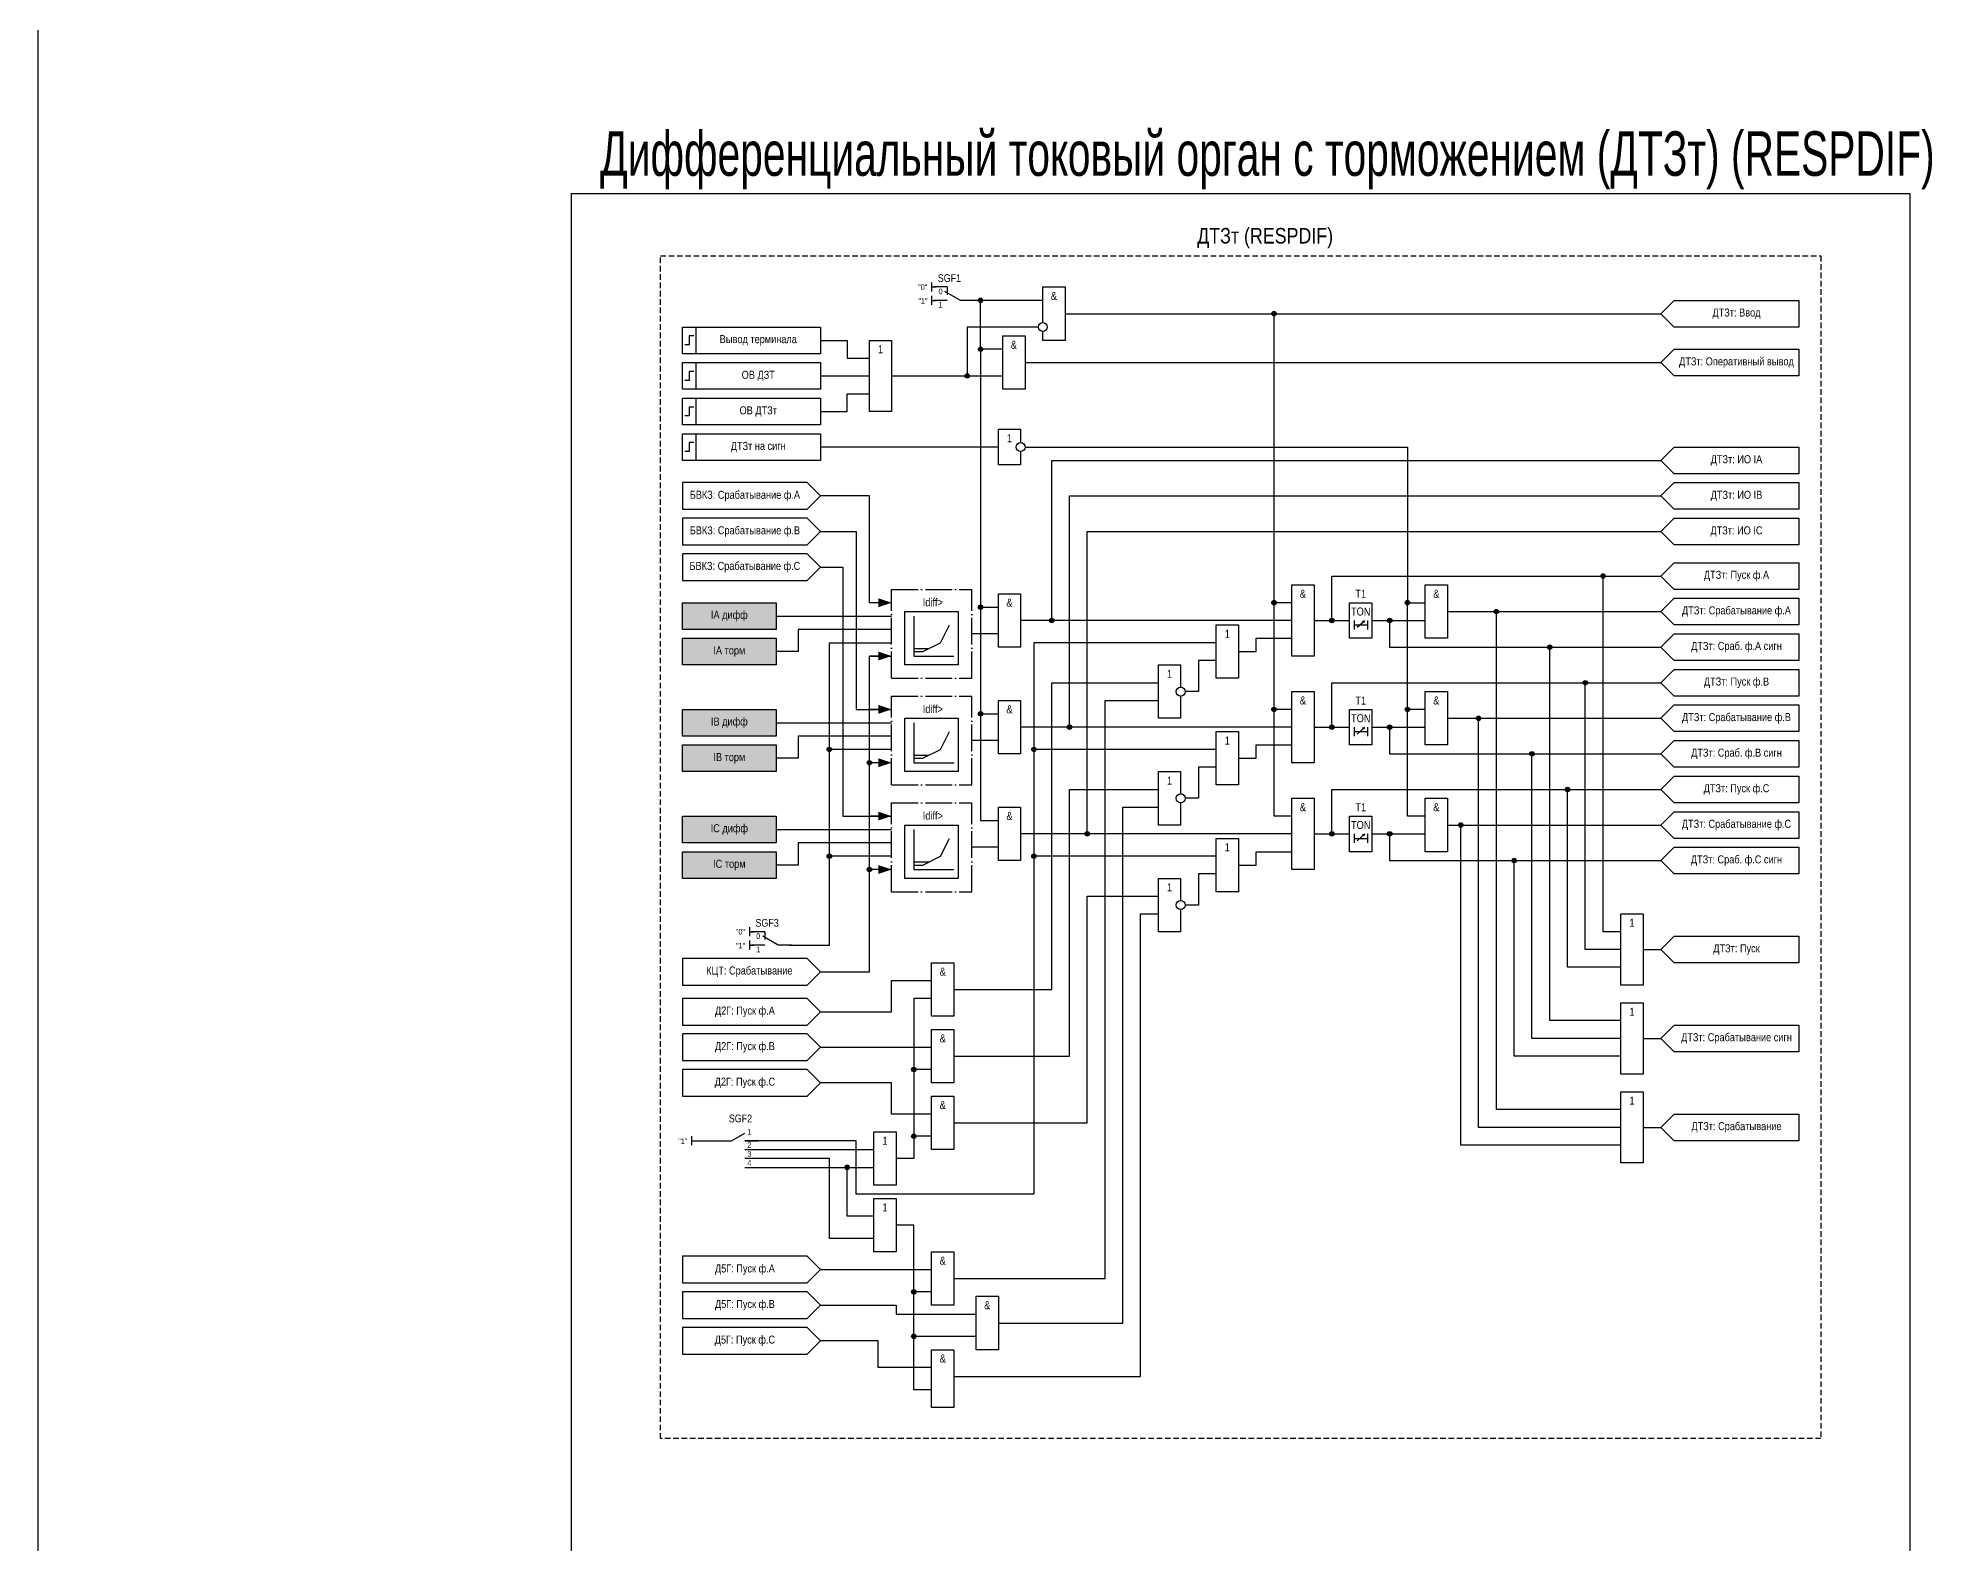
# Model space of a CAD drawing. Header units: millimetres. Extents: x -2824 to 4649, y -997 to 959.
# Drawn here: x 3907 to 4333, y -450.5 to -112 of the extents above; entities that cross this region are included whole.
import ezdxf
from ezdxf.enums import TextEntityAlignment as Align

# ---------------------------------------------------------------- set-up
doc = ezdxf.new("R2010")
doc.units = ezdxf.units.MM
doc.linetypes.add('ACAD_ISO04W100', pattern=[30, 24, -3, 0, -3])
doc.linetypes.add('штриховая2', pattern=[0.375, 0.25, -0.125])
doc.layers.add('TEXT', color=7, linetype='Continuous', lineweight=25)
doc.layers.add('Основная', color=7, linetype='Continuous')
doc.styles.add('1.8_Gost_RD', font='ARIALN.TTF', dxfattribs={"height": 1.8})
doc.styles.add('2.5_Gost_RD', font='ARIALN.TTF', dxfattribs={"height": 2.5})
doc.styles.add('3.5_Gost_RD', font='ARIALN.TTF', dxfattribs={"height": 3.5})
doc.styles.add('Вывод', font='ARIALN.TTF', dxfattribs={"height": 2.5})
doc.styles.add('Компонент', font='ARIALN.TTF', dxfattribs={"height": 3.5})

# ---------------------------------------------------------------- blocks, each defined once
blk = doc.blocks.new('*U44')
at = {"layer": 'Основная', "linetype": 'ACAD_ISO04W100', "ltscale": 0.25}
for p, q in [((0, 0), (18, 0)), ((0, -20), (0, 0)), ((18, -20), (18, 0)), ((0, -20), (18, -20))]:
    blk.add_line(p, q, dxfattribs=at)
at = {"layer": 'Основная', "style": 'Компонент'}
blk.add_attdef('ОУ', text='', height=3.5, dxfattribs=at).set_placement((18, 0), align=Align.MIDDLE_CENTER)
blk = doc.blocks.new('Точка')
at = {"ltscale": 100}
h = blk.add_hatch(color=256, dxfattribs=at)
h.dxf.hatch_style = 1
edge = h.paths.add_edge_path()
edge.add_arc((0, 0), 0.5, 0, 360)
blk.add_circle((0, 0), 0.5, dxfattribs=at)
blk = doc.blocks.new('*U30')
at = {"layer": 'Основная', "color": 0}
blk.add_line((0, 0), (6, 3.43), dxfattribs=at)
blk = doc.blocks.new('*U43')
at = {"layer": 'Основная', "color": 0}
for p, q in [((-9, 0), (-3, 0)), ((3, 0), (9, 0))]:
    blk.add_line(p, q, dxfattribs=at)
at = {"layer": 'Основная', "ltscale": 0.25}
blk.add_blockref('*U30', (-3, 0), dxfattribs=at)
at = {"layer": 'Основная'}
for tag, height, style, p in [('ОУ', 3.5, 'Компонент', (1, 10)), ('В2', 2.5, 'Вывод', (5, 4)), ('В1', 2.5, 'Вывод', (5, -2))]:
    blk.add_attdef(tag, text='', height=height, dxfattribs=dict(at, style=style)).set_placement(p, align=Align.MIDDLE_CENTER)
blk = doc.blocks.new('*U32')
at = {"layer": 'Основная', "color": 0}
blk.add_line((0, 0), (7, 4), dxfattribs=at)
at = {"layer": 'Основная', "ltscale": 0.35}
blk.add_line((6, 6), (6, 2.5), dxfattribs=at)
blk = doc.blocks.new('*U33')
at = {"layer": 'Основная', "color": 0}
for p, q in [((-3, 6), (-9, 6)), ((-3, 0), (-9, 0)), ((9, 0), (3, 0))]:
    blk.add_line(p, q, dxfattribs=at)
at = {"layer": 'Основная', "ltscale": 0.25, "xscale": -1}
blk.add_blockref('*U32', (3, 0), dxfattribs=at)
at = {"layer": 'Основная'}
for tag, height, style, p in [('ОУ', 3.5, 'Компонент', (-2, 10)), ('В1', 2.5, 'Вывод', (-14, 6)), ('В2', 2.5, 'Вывод', (-6, 4)), ('В3', 2.5, 'Вывод', (-6, -2))]:
    blk.add_attdef(tag, text='', height=height, dxfattribs=dict(at, style=style)).set_placement(p, align=Align.MIDDLE_CENTER)
blk = doc.blocks.new('*U51')
at = {"ltscale": 0.25}
blk.add_line((-1, 0), (-5, 0), dxfattribs=at)
blk.add_lwpolyline([(-3, 0, 2, 0, 0), (0, 0, 0, 0, 0)], format="xyseb", dxfattribs=at)
at = {"layer": 'Основная', "style": 'Вывод'}
blk.add_attdef('ОТ', text='', height=2.5, dxfattribs=at).set_placement((-4, 0), align=Align.MIDDLE_CENTER)

msp = doc.modelspace()

# ---------------------------------------------------------------- hatches: boundary and pattern name
at = {"ltscale": 100, "true_color": 0x6bffb3}
h = msp.add_hatch(color=111, dxfattribs=at)
h.dxf.hatch_style = 1
h.paths.add_polyline_path([(4052, -239), (4073, -239), (4073, -245), (4052, -245)])
h = msp.add_hatch(color=111, dxfattribs=at)
h.dxf.hatch_style = 1
h.paths.add_polyline_path([(4052, -247), (4073, -247), (4073, -253), (4052, -253)])
h = msp.add_hatch(color=111, dxfattribs=at)
h.dxf.hatch_style = 1
h.paths.add_polyline_path([(4052, -263), (4073, -263), (4073, -269), (4052, -269)])
h = msp.add_hatch(color=111, dxfattribs=at)
h.dxf.hatch_style = 1
h.paths.add_polyline_path([(4052, -271), (4073, -271), (4073, -277), (4052, -277)])
h = msp.add_hatch(color=111, dxfattribs=at)
h.dxf.hatch_style = 1
h.paths.add_polyline_path([(4052, -287), (4073, -287), (4073, -293), (4052, -293)])
h = msp.add_hatch(color=111, dxfattribs=at)
h.dxf.hatch_style = 1
h.paths.add_polyline_path([(4052, -295), (4073, -295), (4073, -301), (4052, -301)])

# ---------------------------------------------------------------- linework, layer by layer
at = {"ltscale": 100}
for p, q in [((3907, 626), (3907, -997)), ((4108, -167), (4108, -169)), ((4108, -168), (4109, -168)), ((4108, -170), (4108, -172)), ((4108, -171), (4109, -171)), ((4083, -188), (4094, -188)), ((4099, -188), (4124, -188)), ((4067, -312), (4067, -314)), ((4067, -313), (4068, -313)), ((4067, -315), (4067, -317)), ((4067, -316), (4068, -316))]:
    msp.add_line(p, q, dxfattribs=at)
at = {"color": 7, "ltscale": 100}
for p, q in [((4203.7, -244.54), (4205.37, -243.05)), ((4205.37, -243.05), (4204.85, -243.27)), ((4205.37, -243.05), (4205.11, -243.52)), ((4203.7, -268.54), (4205.37, -267.05)), ((4205.37, -267.05), (4204.85, -267.27)), ((4205.37, -267.05), (4205.11, -267.52)), ((4203.7, -292.54), (4205.37, -291.05)), ((4205.37, -291.05), (4204.85, -291.27)), ((4205.37, -291.05), (4205.11, -291.52))]:
    msp.add_line(p, q, dxfattribs=at)
at = {"color": 3, "ltscale": 100}
msp.add_lwpolyline([(4027, -147), (4328, -147), (4328, -502), (4027, -502)], close=True, dxfattribs=at)
at = {"ltscale": 100}
for points in [[(4124, -182), (4119, -182), (4119, -171), (4115, -171)], [(4133, -171), (4119, -171)], [(4138, -174), (4272, -174)], [(4189, -239), (4185, -239), (4185, -174)], [(4132, -177), (4116, -177), (4116, -188)], [(4083, -180), (4089, -180), (4089, -184), (4094, -184)], [(4124, -182), (4119, -182)], [(4119, -182), (4119, -240), (4123, -240)], [(4129, -185), (4272, -185)], [(4083, -196), (4089, -196), (4089, -192), (4094, -192)], [(4128, -205), (4128, -208), (4123, -208), (4123, -200), (4128, -200), (4128, -203)], [(4123, -204), (4083, -204)], [(4129, -204), (4215, -204), (4215, -239), (4219, -239)], [(4135, -243), (4135, -207), (4272, -207)], [(4099, -239), (4094, -239), (4094, -215), (4083, -215)], [(4139, -267), (4139, -215), (4272, -215)], [(4083, -223), (4091, -223), (4091, -263), (4099, -263)], [(4143, -291), (4143, -223), (4272, -223)], [(4083, -231), (4088, -231), (4088, -287), (4099, -287)], [(4198, -243), (4198, -233), (4272, -233)], [(4263, -313), (4259, -313), (4259, -233)], [(4104, -242), (4104, -251)], [(4119, -240), (4119, -264), (4123, -264)], [(4189, -263), (4185, -263), (4185, -239)], [(4219, -263), (4215, -263), (4215, -239)], [(4224, -241), (4272, -241)], [(4263, -353), (4235, -353), (4235, -241)], [(4099, -245), (4078, -245), (4078, -250), (4073, -250)], [(4104, -250), (4106, -250), (4110, -248), (4112, -244)], [(4123, -246), (4117, -246)], [(4189, -243), (4128, -243)], [(4177, -250), (4181, -250), (4181, -247), (4189, -247)], [(4203, -243), (4203, -245)], [(4203, -244), (4206, -244)], [(4206, -243), (4206, -245)], [(4207, -243), (4219, -243)], [(4211, -243), (4211, -249), (4272, -249)], [(4172, -248), (4131, -248), (4131, -372), (4091, -372), (4091, -360), (4066, -360)], [(4076, -316), (4085, -316), (4085, -248), (4099, -248)], [(4083, -322), (4094, -322), (4094, -251), (4099, -251)], [(4104, -249.31), (4107.39, -249.31)], [(4104, -251), (4113, -251)], [(4263, -333), (4247, -333), (4247, -249)], [(4172, -252), (4168, -252), (4168, -259), (4165, -259)], [(4113, -326), (4135, -326), (4135, -257), (4159, -257)], [(4198, -267), (4198, -257), (4272, -257)], [(4263, -317), (4255, -317), (4255, -257)], [(4113, -391), (4147, -391), (4147, -261), (4159, -261)], [(4119, -264), (4119, -288), (4123, -288)], [(4189, -287), (4185, -287), (4185, -263)], [(4219, -287), (4215, -287), (4215, -263)], [(4104, -266), (4104, -275)], [(4104, -274), (4106, -274), (4110, -272), (4112, -268)], [(4189, -267), (4128, -267)], [(4203, -267), (4203, -269)], [(4203, -268), (4206, -268)], [(4206, -267), (4206, -269)], [(4207, -267), (4219, -267)], [(4211, -267), (4211, -273), (4272, -273)], [(4224, -265), (4272, -265)], [(4263, -357), (4231, -357), (4231, -265)], [(4099, -269), (4078, -269), (4078, -274), (4073, -274)], [(4099, -272), (4085, -272)], [(4123, -270), (4117, -270)], [(4172, -272), (4131, -272)], [(4177, -274), (4181, -274), (4181, -271), (4189, -271)], [(4099, -275), (4094, -275)], [(4104, -273.31), (4107.39, -273.31)], [(4104, -275), (4113, -275)], [(4172, -276), (4168, -276), (4168, -283), (4165, -283)], [(4263, -337), (4243, -337), (4243, -273)], [(4113, -341), (4139, -341), (4139, -281), (4159, -281)], [(4198, -291), (4198, -281), (4272, -281)], [(4263, -321), (4251, -321), (4251, -281)], [(4123, -401), (4151, -401), (4151, -285), (4159, -285)], [(4224, -289), (4272, -289)], [(4263, -361), (4227, -361), (4227, -289)], [(4099, -293), (4078, -293), (4078, -298), (4073, -298)], [(4104, -290), (4104, -299)], [(4104, -298), (4106, -298), (4110, -296), (4112, -292)], [(4189, -291), (4128, -291)], [(4203, -291), (4203, -293)], [(4203, -292), (4206, -292)], [(4206, -291), (4206, -293)], [(4207, -291), (4219, -291)], [(4211, -291), (4211, -297), (4272, -297)], [(4099, -296), (4085, -296)], [(4104, -297.31), (4107.39, -297.31)], [(4123, -294), (4117, -294)], [(4172, -296), (4131, -296)], [(4177, -298), (4181, -298), (4181, -295), (4189, -295)], [(4263, -341), (4239, -341), (4239, -297)], [(4099, -299), (4094, -299)], [(4104, -299), (4113, -299)], [(4172, -300), (4168, -300), (4168, -307), (4165, -307)], [(4113, -356), (4143, -356), (4143, -305), (4159, -305)], [(4113, -413), (4155, -413), (4155, -309), (4159, -309)], [(4268, -317), (4272, -317)], [(4083, -331), (4099, -331), (4099, -324), (4108, -324)], [(4108, -328), (4104, -328), (4104, -364), (4100, -364)], [(4083, -339), (4108, -339)], [(4268, -337), (4272, -337)], [(4108, -344), (4104, -344)], [(4108, -354), (4099, -354), (4099, -347), (4083, -347)], [(4268, -357), (4272, -357)], [(4054, -360), (4063, -360)], [(4066, -362), (4095, -362)], [(4108, -359), (4104, -359)], [(4095, -382), (4085, -382), (4085, -364), (4066, -364)], [(4066, -366), (4095, -366)], [(4095, -377), (4089, -377), (4089, -366)], [(4108, -416), (4104, -416), (4104, -379), (4100, -379)], [(4083, -389), (4108, -389)], [(4108, -394), (4104, -394)], [(4083, -397), (4100, -397), (4100, -399), (4118, -399)], [(4118, -404), (4104, -404)], [(4108, -411), (4096, -411), (4096, -405), (4083, -405)], [(4108, -416), (4104, -416)]]:
    msp.add_lwpolyline(points, dxfattribs=at)
for points in [[(4052, -177), (4055, -177), (4055, -183), (4052, -183)], [(4052, -177), (4083, -177), (4083, -183), (4052, -183)], [(4094, -180), (4099, -180), (4099, -196), (4094, -196)], [(4052, -185), (4055, -185), (4055, -191), (4052, -191)], [(4052, -185), (4083, -185), (4083, -191), (4052, -191)], [(4052, -193), (4055, -193), (4055, -199), (4052, -199)], [(4052, -193), (4083, -193), (4083, -199), (4052, -199)], [(4303, -204), (4303, -210), (4275, -210), (4272, -207), (4275, -204)], [(4303, -212), (4303, -218), (4275, -218), (4272, -215), (4275, -212)], [(4303, -220), (4303, -226), (4275, -226), (4272, -223), (4275, -220)], [(4189, -235), (4194, -235), (4194, -251), (4189, -251)], [(4052, -239), (4073, -239), (4073, -245), (4052, -245)], [(4202, -239), (4207, -239), (4207, -247), (4202, -247)], [(4052, -247), (4073, -247), (4073, -253), (4052, -253)], [(4189, -259), (4194, -259), (4194, -275), (4189, -275)], [(4052, -263), (4073, -263), (4073, -269), (4052, -269)], [(4202, -263), (4207, -263), (4207, -271), (4202, -271)], [(4052, -271), (4073, -271), (4073, -277), (4052, -277)], [(4189, -283), (4194, -283), (4194, -299), (4189, -299)], [(4052, -287), (4073, -287), (4073, -293), (4052, -293)], [(4202, -287), (4207, -287), (4207, -295), (4202, -295)], [(4052, -295), (4073, -295), (4073, -301), (4052, -301)], [(4263, -309), (4268, -309), (4268, -325), (4263, -325)], [(4263, -329), (4268, -329), (4268, -345), (4263, -345)], [(4263, -349), (4268, -349), (4268, -365), (4263, -365)]]:
    msp.add_lwpolyline(points, close=True, dxfattribs=at)
at = {"lineweight": 30, "ltscale": 100}
for points in [[(4054.5, -179), (4053.5, -179), (4053.5, -181), (4052.5, -181)], [(4054.5, -187), (4053.5, -187), (4053.5, -189), (4052.5, -189)], [(4054.5, -195), (4053.5, -195), (4053.5, -197), (4052.5, -197)]]:
    msp.add_lwpolyline(points, dxfattribs=at)
at = {"layer": 'Основная', "color": 7, "ltscale": 100}
for p, q in [((4073, -242), (4099, -242)), ((4073, -266), (4099, -266)), ((4073, -290), (4099, -290))]:
    msp.add_line(p, q, dxfattribs=at)
at = {"layer": 'Основная', "ltscale": 100}
for p, q in [((4102, -242.5), (4102, -241)), ((4102, -241), (4114, -241)), ((4102, -250), (4102, -242)), ((4114, -241), (4114, -247)), ((4114, -247), (4114, -253)), ((4102, -253), (4102, -250)), ((4114, -253), (4102, -253)), ((4102, -266.5), (4102, -265)), ((4102, -265), (4114, -265)), ((4102, -274), (4102, -266)), ((4114, -265), (4114, -271)), ((4114, -271), (4114, -277)), ((4102, -277), (4102, -274)), ((4114, -277), (4102, -277)), ((4102, -290.5), (4102, -289)), ((4102, -289), (4114, -289)), ((4114, -289), (4114, -295)), ((4102, -298), (4102, -290)), ((4102, -301), (4102, -298)), ((4114, -295), (4114, -301)), ((4114, -301), (4102, -301)), ((4054, -359), (4054, -361))]:
    msp.add_line(p, q, dxfattribs=at)
at = {"layer": 'Основная', "linetype": 'штриховая2', "ltscale": 5}
msp.add_lwpolyline([(4047, -161), (4308, -161), (4308, -427), (4047, -427)], close=True, dxfattribs=at)
at = {"layer": 'Основная', "ltscale": 100}
for points in [[(4133, -176), (4133, -168), (4138, -168), (4138, -180), (4133, -180), (4133, -178)], [(4194, -243), (4202, -243), (4202, -243), (4202, -243)], [(4164, -260), (4164, -265), (4159, -265), (4159, -253), (4164, -253), (4164, -258)], [(4194, -267), (4202, -267), (4202, -267), (4202, -267)], [(4164, -284), (4164, -289), (4159, -289), (4159, -277), (4164, -277), (4164, -282)], [(4194, -291), (4202, -291), (4202, -291), (4202, -291)], [(4164, -308), (4164, -313), (4159, -313), (4159, -301), (4164, -301), (4164, -306)]]:
    msp.add_lwpolyline(points, dxfattribs=at)
for points in [[(4303, -171), (4303, -177), (4275, -177), (4272, -174), (4275, -171)], [(4124, -179), (4129, -179), (4129, -191), (4124, -191)], [(4303, -182), (4303, -188), (4275, -188), (4272, -185), (4275, -182)], [(4052, -201), (4055, -201), (4055, -207), (4052, -207)], [(4052, -201), (4083, -201), (4083, -207), (4052, -207)], [(4052, -212), (4052, -218), (4080, -218), (4083, -215), (4080, -212)], [(4052, -220), (4052, -226), (4080, -226), (4083, -223), (4080, -220)], [(4052, -228), (4052, -234), (4080, -234), (4083, -231), (4080, -228)], [(4303, -230), (4303, -236), (4275, -236), (4272, -233), (4275, -230)], [(4123, -237), (4128, -237), (4128, -249), (4123, -249)], [(4219, -235), (4224, -235), (4224, -247), (4219, -247)], [(4303, -238), (4303, -244), (4275, -244), (4272, -241), (4275, -238)], [(4172, -244), (4177, -244), (4177, -256), (4172, -256)], [(4303, -246), (4303, -252), (4275, -252), (4272, -249), (4275, -246)], [(4303, -254), (4303, -260), (4275, -260), (4272, -257), (4275, -254)], [(4219, -259), (4224, -259), (4224, -271), (4219, -271)], [(4123, -261), (4128, -261), (4128, -273), (4123, -273)], [(4172, -268), (4177, -268), (4177, -280), (4172, -280)], [(4123, -285), (4128, -285), (4128, -297), (4123, -297)], [(4219, -283), (4224, -283), (4224, -295), (4219, -295)], [(4172, -292), (4177, -292), (4177, -304), (4172, -304)], [(4052, -319), (4052, -325), (4080, -325), (4083, -322), (4080, -319)], [(4108, -320), (4113, -320), (4113, -332), (4108, -332)], [(4052, -328), (4052, -334), (4080, -334), (4083, -331), (4080, -328)], [(4052, -336), (4052, -342), (4080, -342), (4083, -339), (4080, -336)], [(4108, -335), (4113, -335), (4113, -347), (4108, -347)], [(4052, -344), (4052, -350), (4080, -350), (4083, -347), (4080, -344)], [(4108, -350), (4113, -350), (4113, -362), (4108, -362)], [(4095, -358), (4100, -358), (4100, -370), (4095, -370)], [(4095, -373), (4100, -373), (4100, -385), (4095, -385)], [(4052, -386), (4052, -392), (4080, -392), (4083, -389), (4080, -386)], [(4108, -385), (4113, -385), (4113, -397), (4108, -397)], [(4052, -394), (4052, -400), (4080, -400), (4083, -397), (4080, -394)], [(4118, -395), (4123, -395), (4123, -407), (4118, -407)], [(4052, -402), (4052, -408), (4080, -408), (4083, -405), (4080, -402)], [(4108, -407), (4113, -407), (4113, -420), (4108, -420)]]:
    msp.add_lwpolyline(points, close=True, dxfattribs=at)
at = {"layer": 'Основная', "lineweight": 30, "ltscale": 100}
msp.add_lwpolyline([(4054.5, -203), (4053.5, -203), (4053.5, -205), (4052.5, -205)], dxfattribs=at)
at = {"layer": 'Основная', "color": 0, "ltscale": 100}
for points in [[(4303, -262), (4303, -268), (4275, -268), (4272, -265), (4275, -262)], [(4303, -270), (4303, -276), (4275, -276), (4272, -273), (4275, -270)], [(4303, -278), (4303, -284), (4275, -284), (4272, -281), (4275, -278)], [(4303, -286), (4303, -292), (4275, -292), (4272, -289), (4275, -286)], [(4303, -294), (4303, -300), (4275, -300), (4272, -297), (4275, -294)], [(4303, -314), (4303, -320), (4275, -320), (4272, -317), (4275, -314)], [(4303, -334), (4303, -340), (4275, -340), (4272, -337), (4275, -334)], [(4303, -354), (4303, -360), (4275, -360), (4272, -357), (4275, -354)]]:
    msp.add_lwpolyline(points, close=True, dxfattribs=at)
at = {"layer": 'Основная', "ltscale": 100}
for centre in [(4133, -177), (4128, -204), (4164, -259), (4164, -283), (4164, -307)]:
    msp.add_circle(centre, 1, dxfattribs=at)

# ---------------------------------------------------------------- block references
at = {"color": 3, "ltscale": 0.25, "xscale": 0.5, "yscale": 0.5, "zscale": 0.5}
msp.add_blockref('*U43', (4064.5, -360), dxfattribs=at).add_auto_attribs({'ОУ': 'SGF2', 'В1': '2', 'В2': '1'})
at = {"layer": 'Основная', "ltscale": 0.25, "xscale": 0.5, "yscale": 0.5, "zscale": 0.5}
for p, values in [((4113, -171), {'ОУ': 'SGF1', 'В1': '"0"', 'В2': '0', 'В3': '1'}), ((4072, -316), {'ОУ': 'SGF3', 'В1': '"0"', 'В2': '0', 'В3': '1'})]:
    msp.add_blockref('*U33', p, dxfattribs=at).add_auto_attribs(values)
at = {"layer": 'Основная', "ltscale": 100}
for p in [(4119, -171), (4185, -174), (4119, -182), (4116, -188), (4259, -233), (4185, -239), (4215, -239), (4119, -240), (4135, -243), (4198, -243), (4211, -243), (4235, -241), (4247, -249), (4255, -257), (4119, -264), (4185, -263), (4215, -263), (4139, -267), (4198, -267), (4211, -267), (4231, -265), (4085, -272), (4131, -272), (4243, -273), (4094, -275), (4251, -281), (4227, -289), (4143, -291), (4198, -291), (4211, -291), (4085, -296), (4131, -296), (4239, -297), (4094, -299), (4104, -344), (4104, -359), (4089, -366), (4104, -394), (4104, -404)]:
    msp.add_blockref('Точка', p, dxfattribs=at)
at = {"layer": 'Основная', "ltscale": 0.25}
for name, p in [('*U51', (4099, -239)), ('*U44', (4099, -236)), ('*U51', (4099, -251)), ('*U51', (4099, -263)), ('*U44', (4099, -260)), ('*U51', (4099, -275)), ('*U44', (4099, -284)), ('*U51', (4099, -287)), ('*U51', (4099, -299))]:
    msp.add_blockref(name, p, dxfattribs=at)

# ---------------------------------------------------------------- texts
at = {"color": 30, "ltscale": 100, "attachment_point": 5, "style": '3.5_Gost_RD'}
for s, insert, char_height, width in [('{\\W0.8;\\C3;Дифференциальный токовый орган с торможением (ДТЗт) (RESPDIF)}', (4183.5, -139.5), 10, 341), ('\\pt108.5;ДТЗт (RESPDIF)', (4183, -157), 3.5, 250)]:
    msp.add_mtext(s, dxfattribs=dict(at, insert=insert, char_height=char_height, width=width))
at = {"ltscale": 100, "char_height": 1.25, "attachment_point": 1, "style": '3.5_Gost_RD'}
for insert in [(4105, -170.5), (4064, -315.5)]:
    msp.add_mtext_dynamic_manual_height_columns('"1"', width=2, gutter_width=17.5, heights=[0], dxfattribs=dict(at, insert=insert))
at = {"ltscale": 100, "char_height": 1.8, "attachment_point": 5}
for s, insert, width, style in [('1', (4096.5, -182), 5, '2.5_Gost_RD'), ('1', (4125.5, -202), 5, '2.5_Gost_RD'), ('T1', (4204.5, -237), 5, '2.5_Gost_RD'), ('IA дифф', (4062.5, -242), 21, '1.8_Gost_RD'), ('TON', (4204.5, -241), 5, '2.5_Gost_RD'), ('IA торм', (4062.5, -250), 21, '1.8_Gost_RD'), ('TON', (4204.5, -265), 5, '2.5_Gost_RD'), ('T1', (4204.5, -261), 5, '2.5_Gost_RD'), ('IB дифф', (4062.5, -266), 21, '1.8_Gost_RD'), ('IB торм', (4062.5, -274), 21, '1.8_Gost_RD'), ('T1', (4204.5, -285), 5, '2.5_Gost_RD'), ('IC дифф', (4062.5, -290), 21, '1.8_Gost_RD'), ('TON', (4204.5, -289), 5, '2.5_Gost_RD'), ('IC торм', (4062.5, -298), 21, '1.8_Gost_RD')]:
    msp.add_mtext(s, dxfattribs=dict(at, insert=insert, width=width, style=style))
at = {"layer": 'TEXT', "ltscale": 100, "char_height": 1.25, "width": 2, "attachment_point": 5, "style": '2.5_Gost_RD'}
for s, insert in [('4', (4067, -365)), ('3', (4067, -363))]:
    msp.add_mtext(s, dxfattribs=dict(at, insert=insert))
at = {"layer": 'Основная', "ltscale": 100, "char_height": 1.8, "width": 5, "attachment_point": 5, "style": '2.5_Gost_RD'}
for s, insert in [('&', (4135.5, -170)), ('&', (4126.5, -181)), ('&', (4125.5, -239)), ('&', (4191.5, -237)), ('&', (4221.5, -237)), ('1', (4174.5, -246)), ('1', (4161.5, -255)), ('&', (4125.5, -263)), ('&', (4191.5, -261)), ('&', (4221.5, -261)), ('1', (4174.5, -270)), ('1', (4161.5, -279)), ('&', (4191.5, -285)), ('&', (4221.5, -285)), ('&', (4125.5, -287)), ('1', (4174.5, -294)), ('1', (4161.5, -303)), ('1', (4265.5, -311)), ('&', (4110.5, -322)), ('1', (4265.5, -331)), ('&', (4110.5, -337)), ('&', (4110.5, -352)), ('1', (4265.5, -351)), ('1', (4097.5, -360)), ('1', (4097.5, -375)), ('&', (4110.5, -387)), ('&', (4120.5, -397)), ('&', (4110.5, -409))]:
    msp.add_mtext(s, dxfattribs=dict(at, insert=insert))
at = {"layer": 'Основная', "color": 0, "ltscale": 100, "char_height": 1.8, "width": 28, "attachment_point": 5, "style": '2.5_Gost_RD'}
for s, insert in [('ДТЗт: Ввод', (4289, -174)), ('Вывод терминала', (4069, -180)), ('{\\C256;ОВ ДЗТ}', (4069, -188)), ('{\\C256;ДТЗт: Оперативный вывод}', (4289, -185)), ('{\\C256;ОВ ДТЗт}', (4069, -196)), ('ДТЗт на сигн', (4069, -204)), ('{\\C256;ДТЗт:} ИО IА', (4289, -207)), ('{\\C256;БВКЗ: Срабатывание ф.А}', (4066, -215)), ('{\\C256;ДТЗт:} ИО IB', (4289, -215)), ('{\\C256;БВКЗ: Срабатывание ф.В}', (4066, -223)), ('{\\C256;ДТЗт:} ИО IC', (4289, -223)), ('{\\C256;БВКЗ: Срабатывание ф.С}', (4066, -231)), ('{\\C256;ДТЗт: Пуск ф.А}', (4289, -233)), ('{\\C256;ДТЗт: Срабатывание ф.А}', (4289, -241)), ('ДТЗт: Сраб. ф.А сигн', (4289, -249)), ('{\\C256;ДТЗт: Пуск ф.В}', (4289, -257)), ('{\\C256;ДТЗт: Срабатывание ф.В}', (4289, -265)), ('ДТЗт: Сраб. ф.В сигн', (4289, -273)), ('{\\C256;ДТЗт: Пуск ф.С}', (4289, -281)), ('{\\C256;ДТЗт: Срабатывание ф.С}', (4289, -289)), ('ДТЗт: Сраб. ф.С сигн', (4289, -297)), ('{\\C256;ДТЗт: Пуск}', (4289, -317)), ('{\\C256;КЦТ: Срабатывание}', (4067, -322)), ('{\\C256;Д2Г: Пуск ф.А}', (4066, -331)), ('ДТЗт: Срабатывание сигн', (4289, -337)), ('{\\C256;Д2Г: Пуск ф.B}', (4066, -339)), ('{\\C256;Д2Г: Пуск ф.C}', (4066, -347)), ('{\\C256;ДТЗт: Срабатывание}', (4289, -357)), ('{\\C256;Д5Г: Пуск ф.А}', (4066, -389)), ('{\\C256;Д5Г: Пуск ф.B}', (4066, -397)), ('{\\C256;Д5Г: Пуск ф.C}', (4066, -405))]:
    msp.add_mtext(s, dxfattribs=dict(at, insert=insert))
at = {"layer": 'Основная', "color": 7, "ltscale": 100, "char_height": 1.8, "attachment_point": 1, "style": '1.8_Gost_RD'}
for insert in [(4106, -238), (4106, -262), (4106, -286)]:
    msp.add_mtext_dynamic_manual_height_columns('Idiff>', width=4, gutter_width=17.5, heights=[0], dxfattribs=dict(at, insert=insert))
at = {"layer": 'Основная', "ltscale": 100, "insert": (4051, -359.5), "char_height": 1.25, "attachment_point": 1, "style": '3.5_Gost_RD'}
msp.add_mtext_dynamic_manual_height_columns('"1"', width=2, gutter_width=17.5, heights=[0], dxfattribs=at)

doc.saveas('drawing.dxf')
